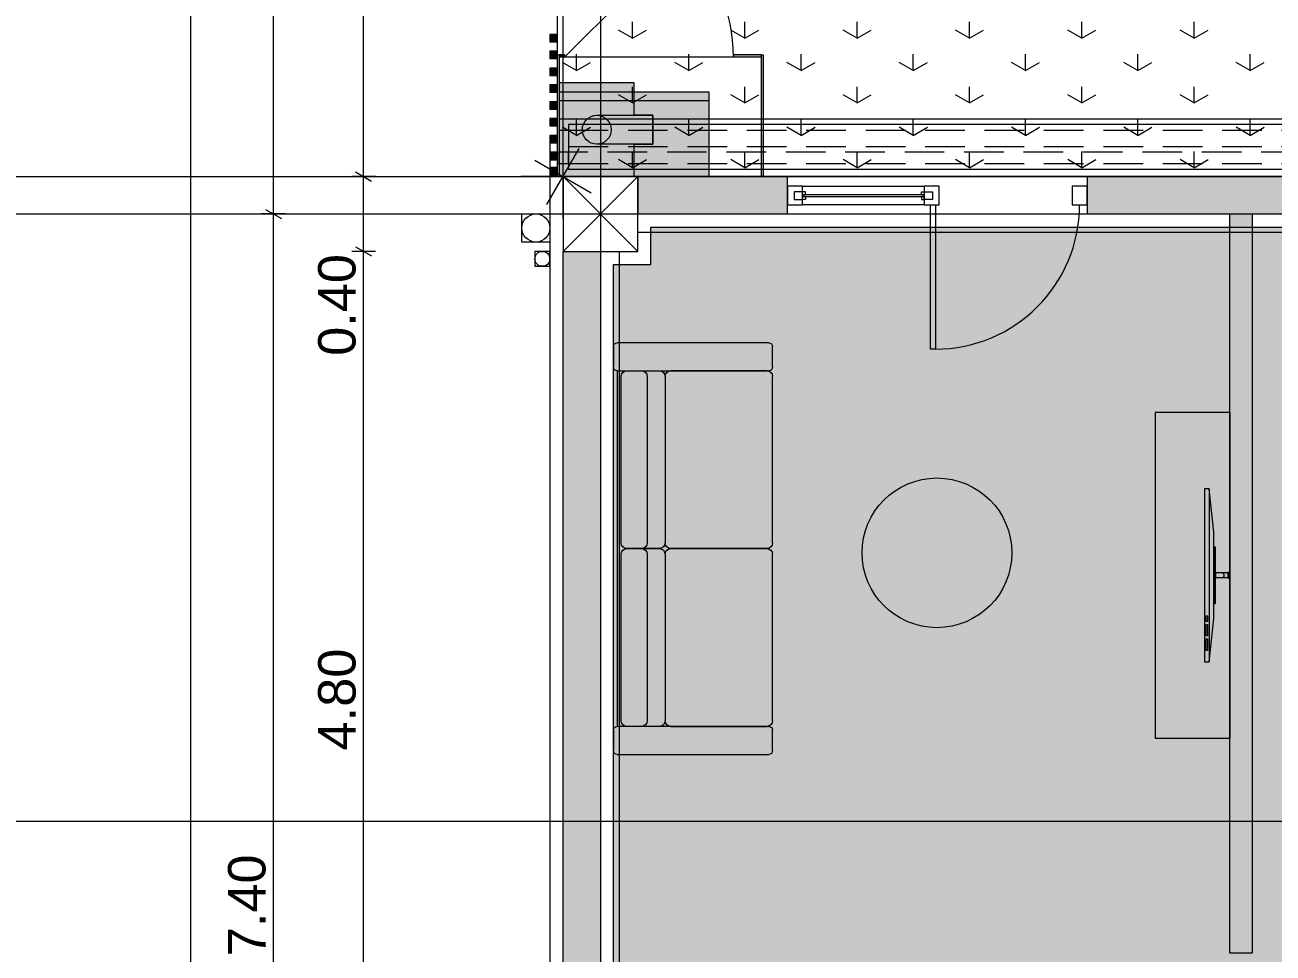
# Model space of a CAD drawing. Header units: millimetres. Extents: x 475159934 to 476245151, y 4620917055 to 4621447368.
# Drawn here: x 475230349 to 475237018, y 4620997986 to 4621002946 of the extents above; entities that cross this region are included whole.
import ezdxf

# ---------------------------------------------------------------- set-up
doc = ezdxf.new("R2010")
doc.units = ezdxf.units.MM
doc.header["$MEASUREMENT"] = 0
doc.linetypes.add('Hidden Line', pattern=[317.5, 211.666667, -105.833333])
for name, color, linetype, lineweight in [('2D Drafting - General_Pen_No__1_Pen_No__7', 7, 'Continuous', 0), ('2D Drafting - General_Pen_No__250_Pen_No__7_Pen_No__250', 7, 'Continuous', 0), ('2D Drafting - General_Pen_No__250_Pen_No__7_Pen_No__7', 7, 'Continuous', 0), ('2D Drafting - General_Pen_No__7_Pen_No__7_Pen_No__7', 7, 'Continuous', 0), ('Doors_Pen_No__7_Pen_No__7_Pen_No__7', 7, 'Continuous', 0), ('G-Anno-Nplt_Pen_No__151', 151, 'Continuous', 0), ('G-Anno-Nplt_Pen_No__4', 7, 'Continuous', 0), ('gegmebi_Pen_No__1_Pen_No__7', 7, 'Continuous', 0), ('gegmebi_Pen_No__7_Pen_No__7', 7, 'Continuous', 0), ('kar-panjara_Pen_No__7_Pen_No__7_Pen_No__7', 7, 'Continuous', 0), ('New_0_Pen_No__250_Pen_No__255', 255, 'Continuous', 0), ('New_0_Pen_No__250_Pen_No__7', 7, 'Continuous', 0), ('New_2D Drafting - General_Pen_No__250_Pen_No__7_Pen_No__112', 112, 'Continuous', 0), ('New_2D Drafting - General_Pen_No__250_Pen_No__7_Pen_No__250', 7, 'Continuous', 0), ('New_2D Drafting - General_Pen_No__250_Pen_No__7_Pen_No__255', 255, 'Continuous', 0), ('New_2D Drafting - General_Pen_No__250_Pen_No__7_Pen_No__4', 7, 'Continuous', 0), ('New_Interior - Furniture _Pen_No__4', 7, 'Continuous', 0), ('New_reg_nak_Pen_No__250', 7, 'Continuous', 0), ('New_reg_nak_Pen_No__7', 7, 'Continuous', 0), ('New_Structural - Bearing_Pen_No__250', 7, 'Continuous', 0), ('zoma_Pen_No__1', 1, 'Continuous', 0), ('zoma_Pen_No__142', 142, 'Continuous', 0), ('zoma_Pen_No__5_Pen_No__5', 5, 'Continuous', 0)]:
    doc.layers.add(name, color=color, linetype=linetype, lineweight=lineweight)
doc.layers.add('New_Interior - Furniture', color=7, linetype='Continuous')
doc.layers.add('zoma', color=7, linetype='Continuous')
doc.layers.add('New_Interior - Furniture _Pen_No__252', color=7, linetype='Continuous', lineweight=0, true_color=0x666666)
doc.styles.add('GENERATED_STYLE_3', font='arial.ttf')
doc.dimstyles.new('GENERATED_STYLE__10', dxfattribs={"dimtxt": 500, "dimasz": 228, "dimexe": 0.18, "dimexo": 3, "dimgap": 0, "dimtad": 1, "dimlfac": 0.001, "dimzin": 0, "dimdsep": 46, "dimtxsty": 'GENERATED_STYLE_3', "dimblk": 'ARROWHEAD_2', "dimblk1": 'ARROWHEAD_2', "dimblk2": 'ARROWHEAD_2', "dimcen": 0.09, "dimclrd": 1, "dimclre": 1, "dimclrt": 1, "dimadec": 0, "dimazin": 0, "dimtfac": 1, "dimtdec": 4, "dimtmove": 0, "dimatfit": 3, "dimfxl": 1, "dimtolj": 1, "dimtzin": 0, "dimarcsym": 0})
doc.dimstyles.new('GENERATED_STYLE__12', dxfattribs={"dimtxt": 500, "dimasz": 228, "dimexe": 0.18, "dimexo": 3, "dimgap": 0, "dimtad": 1, "dimtih": 1, "dimtoh": 1, "dimlfac": 0.001, "dimzin": 0, "dimdsep": 46, "dimtxsty": 'GENERATED_STYLE_3', "dimblk": 'ARROWHEAD_2', "dimblk1": 'ARROWHEAD_2', "dimblk2": 'ARROWHEAD_2', "dimcen": 0.09, "dimclrd": 1, "dimclre": 1, "dimclrt": 1, "dimadec": 0, "dimazin": 0, "dimtfac": 1, "dimtdec": 4, "dimtmove": 2, "dimatfit": 3, "dimfxl": 1, "dimtolj": 1, "dimtzin": 0, "dimarcsym": 0})
doc.dimstyles.new('GENERATED_STYLE__3', dxfattribs={"dimtxt": 200, "dimasz": 64.421331, "dimexe": 0.18, "dimexo": 3, "dimgap": 0, "dimtad": 1, "dimtih": 1, "dimtoh": 1, "dimlfac": 0.001, "dimzin": 0, "dimdsep": 46, "dimtxsty": 'GENERATED_STYLE_3', "dimblk": 'ARROWHEAD_2', "dimblk1": 'ARROWHEAD_2', "dimblk2": 'ARROWHEAD_2', "dimcen": 0.09, "dimclrd": 142, "dimclre": 142, "dimclrt": 142, "dimadec": 0, "dimazin": 0, "dimtfac": 1, "dimtdec": 4, "dimtmove": 0, "dimatfit": 3, "dimfxl": 1, "dimtolj": 1, "dimtzin": 0, "dimarcsym": 0})
doc.dimstyles.new('GENERATED_STYLE__6', dxfattribs={"dimtxt": 200, "dimasz": 64.421331, "dimexe": 0.18, "dimexo": 3, "dimgap": 0, "dimtad": 1, "dimlfac": 0.001, "dimzin": 0, "dimdsep": 46, "dimtxsty": 'GENERATED_STYLE_3', "dimblk": 'ARROWHEAD_2', "dimblk1": 'ARROWHEAD_2', "dimblk2": 'ARROWHEAD_2', "dimcen": 0.09, "dimclrd": 142, "dimclre": 142, "dimclrt": 142, "dimadec": 0, "dimazin": 0, "dimtfac": 1, "dimtdec": 4, "dimtmove": 0, "dimatfit": 3, "dimfxl": 1, "dimtolj": 1, "dimtzin": 0, "dimarcsym": 0})

# ---------------------------------------------------------------- blocks, each defined once
blk = doc.blocks.new('Designer Table 05 26')
at = {"layer": 'New_Interior - Furniture _Pen_No__252', "color": 251, "linetype": 'Continuous', "lineweight": 0, "true_color": 0x666666, "flags": 128}
blk.add_lwpolyline([(400, 0, 1), (-400, 0, 1)], format="xyb", close=True, dxfattribs=at)
blk = doc.blocks.new('Sofa 23')
at = {"layer": 'New_Interior - Furniture _Pen_No__252', "color": 251, "linetype": 'Continuous', "lineweight": 0, "true_color": 0x666666}
for p, q in [((0, 20), (0, 830)), ((20, 850), (130, 850)), ((150, 830), (150, 20)), ((150, 830), (2050, 830)), ((1070, 810), (180, 810)), ((2020, 810), (1130, 810)), ((2050, 20), (2050, 830)), ((2070, 850), (2180, 850)), ((2200, 830), (2200, 20)), ((150, 780), (150, 604.7)), ((1100, 604.7), (1100, 780)), ((1100, 780), (1100, 604.7)), ((2050, 604.7), (2050, 780)), ((180, 670), (1070, 670)), ((1130, 670), (2020, 670)), ((150, 30), (150, 544.7)), ((180, 574.7), (1070, 574.7)), ((180, 574.7), (1070, 574.7)), ((1100, 544.7), (1100, 30)), ((1100, 30), (1100, 544.7)), ((1130, 574.7), (2020, 574.7)), ((1130, 574.7), (2020, 574.7)), ((2050, 544.7), (2050, 30)), ((130, 0), (20, 0)), ((1070, 0), (180, 0)), ((2020, 0), (1130, 0)), ((2180, 0), (2070, 0))]:
    blk.add_line(p, q, dxfattribs=at)
for centre, radius, start, end in [((20, 830), 20, 90, 180), ((130, 830), 20, 0, 90), ((180, 780), 30, 90, 180), ((1070, 780), 30, 0, 90), ((1130, 780), 30, 90, 180), ((2020, 780), 30, 0, 90), ((2070, 830), 20, 90, 180), ((2180, 830), 20, 0, 90), ((180, 700), 30, 180, 270), ((1070, 700), 30, 270, 0), ((1130, 700), 30, 180, 270), ((2020, 700), 30, 270, 0), ((180, 604.7), 30, 180, 270), ((1070, 604.7), 30, 270, 0), ((1130, 604.7), 30, 180, 270), ((2020, 604.7), 30, 270, 0), ((180, 544.7), 30, 90, 180), ((1070, 544.7), 30, 0, 90), ((1130, 544.7), 30, 90, 180), ((2020, 544.7), 30, 0, 90), ((20, 20), 20, 180, 270), ((130, 20), 20, 270, 0), ((180, 30), 30, 180, 270), ((1070, 30), 30, 270, 0), ((1130, 30), 30, 180, 270), ((2020, 30), 30, 270, 0), ((2070, 20), 20, 180, 270), ((2180, 20), 20, 270, 0)]:
    blk.add_arc(centre, radius, start, end, dxfattribs=at)
blk = doc.blocks.new('*D1511', base_point=(475826095.8, 4621095193.2))
at = {"layer": 'zoma_Pen_No__1', "color": 1, "linetype": 'Continuous', "lineweight": 0, "transparency": 16777216}
for p, q in [((475233224.3, 4621008335.6), (475233224.3, 4621008482.3)), ((475233374.3, 4621008249), (475233074.3, 4621008422.2)), ((475233449.3, 4621008335.6), (475232999.3, 4621008335.6)), ((475233224.3, 4621002135.6), (475233224.3, 4621008335.6)), ((475233074.3, 4621002222.2), (475233374.3, 4621002049)), ((475233449.3, 4621002135.6), (475232999.3, 4621002135.6)), ((475233224.3, 4621001988.9), (475233224.3, 4621002135.6))]:
    blk.add_line(p, q, dxfattribs=at)
at = {"layer": 'zoma_Pen_No__1', "color": 1, "lineweight": 0, "transparency": 16777216, "insert": (475233124.3, 4621004568.3), "char_height": 500, "attachment_point": 7, "rotation": 90, "style": 'GENERATED_STYLE_3'}
blk.add_mtext('\\A1;{\\pql;\\fArial|b0|i0|c204|p0;\\W1.000000;6.20}', dxfattribs=at)
blk = doc.blocks.new('ARROWHEAD_2')
at = {"color": 0, "linetype": 'Continuous', "lineweight": 0}
for p, q in [((-0.378, -0.655), (0.378, 0.655)), ((0, 0), (-1, 0))]:
    blk.add_line(p, q, dxfattribs=at)
blk = doc.blocks.new('*D1516', base_point=(475826095.8, 4621095193.2))
at = {"layer": 'zoma_Pen_No__1', "color": 1, "linetype": 'Continuous', "lineweight": 0, "transparency": 16777216}
for p, q in [((475215734.8, 4621001910.6), (475215734.8, 4621002360.6)), ((475233224.3, 4621001910.6), (475233224.3, 4621002360.6)), ((475215821.4, 4621002285.6), (475215648.2, 4621001985.6)), ((475233137.7, 4621001985.6), (475233310.9, 4621002285.6)), ((475215588.1, 4621002135.6), (475215734.8, 4621002135.6)), ((475215734.8, 4621002135.6), (475233224.3, 4621002135.6)), ((475233224.3, 4621002135.6), (475233371, 4621002135.6))]:
    blk.add_line(p, q, dxfattribs=at)
at = {"layer": 'zoma_Pen_No__1', "color": 1, "lineweight": 0, "transparency": 16777216, "insert": (475225988.3, 4621002235.6), "char_height": 500, "attachment_point": 7, "style": 'GENERATED_STYLE_3'}
blk.add_mtext('\\A1;{\\pql;\\fArial|b0|i0|c204|p0;\\W1.000000;17.49}', dxfattribs=at)
blk = doc.blocks.new('*D1517', base_point=(475826095.8, 4621095193.2))
at = {"layer": 'zoma_Pen_No__1', "color": 1, "linetype": 'Continuous', "lineweight": 0, "transparency": 16777216}
for p, q in [((475186699.6, 4620986710.6), (475186699.6, 4620987160.6)), ((475233224.3, 4620986710.6), (475233224.3, 4620987160.6)), ((475186786.2, 4620987085.6), (475186613, 4620986785.6)), ((475233137.7, 4620986785.6), (475233310.9, 4620987085.6)), ((475186552.9, 4620986935.6), (475186699.6, 4620986935.6)), ((475186699.6, 4620986935.6), (475233224.3, 4620986935.6)), ((475233224.3, 4620986935.6), (475233371, 4620986935.6))]:
    blk.add_line(p, q, dxfattribs=at)
at = {"layer": 'zoma_Pen_No__1', "color": 1, "lineweight": 0, "transparency": 16777216, "insert": (475225988.3, 4620987035.6), "char_height": 500, "attachment_point": 7, "style": 'GENERATED_STYLE_3'}
blk.add_mtext('\\A1;{\\pql;\\fArial|b0|i0|c204|p0;\\W1.000000;46.52}', dxfattribs=at)
blk = doc.blocks.new('*D1556', base_point=(475826095.8, 4621095193.2))
at = {"layer": 'zoma_Pen_No__142', "color": 142, "linetype": 'Continuous', "lineweight": 0, "transparency": 16777216}
for p, q in [((475231635.2, 4621001960.1), (475231720, 4621001911.1)), ((475231741.2, 4621001935.6), (475231614, 4621001935.6)), ((475231677.6, 4620994535.6), (475231677.6, 4621001935.6)), ((475231635.2, 4620994560.1), (475231720, 4620994511.1)), ((475231741.2, 4620994535.6), (475231614, 4620994535.6))]:
    blk.add_line(p, q, dxfattribs=at)
at = {"layer": 'zoma_Pen_No__142', "color": 142, "lineweight": 0, "transparency": 16777216, "insert": (475231637.6, 4620997968.7), "char_height": 200, "attachment_point": 7, "rotation": 90, "style": 'GENERATED_STYLE_3'}
blk.add_mtext('\\A1;{\\pql;\\fArial|b0|i0|c204|p0;\\W1.000000;7.40}', dxfattribs=at)
blk = doc.blocks.new('*D1557', base_point=(475826095.8, 4621095193.2))
at = {"layer": 'zoma_Pen_No__142', "color": 142, "linetype": 'Continuous', "lineweight": 0, "transparency": 16777216}
for p, q in [((475231741.2, 4621006090.2), (475231614, 4621006090.2)), ((475231720, 4621006065.8), (475231635.2, 4621006114.7)), ((475231677.6, 4621006090.2), (475231677.6, 4621006131.7)), ((475231677.6, 4621001935.6), (475231677.6, 4621006090.2)), ((475231635.2, 4621001960.1), (475231720, 4621001911.1)), ((475231741.2, 4621001935.6), (475231614, 4621001935.6))]:
    blk.add_line(p, q, dxfattribs=at)
at = {"layer": 'zoma_Pen_No__142', "color": 142, "lineweight": 0, "transparency": 16777216, "insert": (475231637.6, 4621003746), "char_height": 200, "attachment_point": 7, "rotation": 90, "style": 'GENERATED_STYLE_3'}
blk.add_mtext('\\A1;{\\pql;\\fArial|b0|i0|c204|p0;\\W1.000000;4.15}', dxfattribs=at)
blk = doc.blocks.new('*D1558', base_point=(475826095.8, 4621095193.2))
at = {"layer": 'zoma_Pen_No__142', "color": 142, "linetype": 'Continuous', "lineweight": 0, "transparency": 16777216}
for p, q in [((475231300.1, 4621006290.2), (475231172.9, 4621006290.2)), ((475231278.9, 4621006265.8), (475231194.1, 4621006314.7)), ((475231236.5, 4621006290.2), (475231236.5, 4621006331.7)), ((475231236.5, 4620986935.6), (475231236.5, 4621006290.2)), ((475231300.1, 4620986935.6), (475231172.9, 4620986935.6)), ((475231194.1, 4620986960.1), (475231278.9, 4620986911.1)), ((475231236.5, 4620986894.2), (475231236.5, 4620986935.6))]:
    blk.add_line(p, q, dxfattribs=at)
at = {"layer": 'zoma_Pen_No__142', "color": 142, "lineweight": 0, "transparency": 16777216, "insert": (475231196.5, 4620996269.7), "char_height": 200, "attachment_point": 7, "rotation": 90, "style": 'GENERATED_STYLE_3'}
blk.add_mtext('\\A1;{\\pql;\\fArial|b0|i0|c204|p0;\\W1.000000;19.35}', dxfattribs=at)
blk = doc.blocks.new('*D1566', base_point=(475826095.8, 4621095193.2))
at = {"layer": 'zoma_Pen_No__142', "color": 142, "linetype": 'Continuous', "lineweight": 0, "transparency": 16777216}
for p, q in [((475232116.3, 4621001760.1), (475232201.1, 4621001711.1)), ((475232222.2, 4621001735.6), (475232095.1, 4621001735.6)), ((475232158.7, 4620996935.6), (475232158.7, 4621001735.6)), ((475232116.3, 4620996960.1), (475232201.1, 4620996911.1)), ((475232222.2, 4620996935.6), (475232095.1, 4620996935.6))]:
    blk.add_line(p, q, dxfattribs=at)
at = {"layer": 'zoma_Pen_No__142', "color": 142, "lineweight": 0, "transparency": 16777216, "char_height": 200, "attachment_point": 7, "rotation": 90, "style": 'GENERATED_STYLE_3'}
for s, insert in [('\\A1;{\\pql;\\fArial|b0|i0|c204|p0;\\W1.000000;0.40}', (475232118.7, 4621001177.3)), ('\\A1;{\\pql;\\fArial|b0|i0|c204|p0;\\W1.000000;4.80}', (475232118.7, 4620999068.7))]:
    blk.add_mtext(s, dxfattribs=dict(at, insert=insert))
blk = doc.blocks.new('*D1567', base_point=(475826095.8, 4621095193.2))
at = {"layer": 'zoma_Pen_No__142', "color": 142, "linetype": 'Continuous', "lineweight": 0, "transparency": 16777216}
for p, q in [((475232116.3, 4621002160.1), (475232201.1, 4621002111.1)), ((475232222.2, 4621002135.6), (475232095.1, 4621002135.6)), ((475232158.7, 4621001735.6), (475232158.7, 4621002135.6)), ((475232116.3, 4621001760.1), (475232201.1, 4621001711.1)), ((475232222.2, 4621001735.6), (475232095.1, 4621001735.6))]:
    blk.add_line(p, q, dxfattribs=at)
blk = doc.blocks.new('*D1568', base_point=(475826095.8, 4621095193.2))
at = {"layer": 'zoma_Pen_No__142', "color": 142, "linetype": 'Continuous', "lineweight": 0, "transparency": 16777216}
for p, q in [((475232222.2, 4621005890.2), (475232095.1, 4621005890.2)), ((475232116.3, 4621005914.7), (475232201.1, 4621005865.8)), ((475232158.7, 4621002135.6), (475232158.7, 4621005890.2)), ((475232116.3, 4621002160.1), (475232201.1, 4621002111.1)), ((475232222.2, 4621002135.6), (475232095.1, 4621002135.6))]:
    blk.add_line(p, q, dxfattribs=at)
at = {"layer": 'zoma_Pen_No__142', "color": 142, "lineweight": 0, "transparency": 16777216, "char_height": 200, "attachment_point": 7, "rotation": 90, "style": 'GENERATED_STYLE_3'}
for s, insert in [('\\A1;{\\pql;\\fArial|b0|i0|c204|p0;\\W1.000000;0.40}', (475232118.7, 4621005331.9)), ('\\A1;{\\pql;\\fArial|b0|i0|c204|p0;\\W1.000000;3.75}', (475232118.7, 4621003746))]:
    blk.add_mtext(s, dxfattribs=dict(at, insert=insert))
blk = doc.blocks.new('*D1581', base_point=(475826095.8, 4621095193.2))
at = {"layer": 'zoma_Pen_No__142', "color": 142, "linetype": 'Continuous', "lineweight": 0, "transparency": 16777216}
for p, q in [((475233224.3, 4621009031.1), (475233224.3, 4621009158.3)), ((475233624.3, 4621009031.1), (475233624.3, 4621009158.3)), ((475233182.9, 4621009094.7), (475233224.3, 4621009094.7)), ((475233248.8, 4621009137.1), (475233199.9, 4621009052.3)), ((475233224.3, 4621009094.7), (475233624.3, 4621009094.7)), ((475233648.8, 4621009137.1), (475233599.9, 4621009052.3))]:
    blk.add_line(p, q, dxfattribs=at)
at = {"layer": 'zoma_Pen_No__142', "color": 142, "lineweight": 0, "transparency": 16777216, "insert": (475232666, 4621009134.7), "char_height": 200, "attachment_point": 7, "style": 'GENERATED_STYLE_3'}
blk.add_mtext('\\A1;{\\pql;\\fArial|b0|i0|c204|p0;\\W1.000000;0.40}', dxfattribs=at)
blk = doc.blocks.new('*D1582', base_point=(475826095.8, 4621095193.2))
at = {"layer": 'zoma_Pen_No__142', "color": 142, "linetype": 'Continuous', "lineweight": 0, "transparency": 16777216}
for p, q in [((475233624.3, 4621009031.1), (475233624.3, 4621009158.3)), ((475240124.3, 4621009031.1), (475240124.3, 4621009158.3)), ((475233648.8, 4621009137.1), (475233599.9, 4621009052.3)), ((475233624.3, 4621009094.7), (475240124.3, 4621009094.7)), ((475240148.8, 4621009137.1), (475240099.9, 4621009052.3))]:
    blk.add_line(p, q, dxfattribs=at)
at = {"layer": 'zoma_Pen_No__142', "color": 142, "lineweight": 0, "transparency": 16777216, "char_height": 200, "attachment_point": 7, "style": 'GENERATED_STYLE_3'}
for s, insert in [('\\A1;{\\pql;\\fArial|b0|i0|c204|p0;\\W1.000000;6.50}', (475236607.4, 4621009134.7)), ('\\A1;{\\pql;\\fArial|b0|i0|c204|p0;\\W1.000000;0.40}', (475239566, 4621009134.7))]:
    blk.add_mtext(s, dxfattribs=dict(at, insert=insert))
blk = doc.blocks.new('*D1607', base_point=(475826095.8, 4621095193.2))
at = {"layer": 'zoma_Pen_No__142', "color": 142, "linetype": 'Continuous', "lineweight": 0, "transparency": 16777216}
for p, q in [((475299263.8, 4621006290.2), (475299136.7, 4621006290.2)), ((475299242.6, 4621006265.8), (475299157.9, 4621006314.7)), ((475299200.3, 4621006290.2), (475299200.3, 4621006331.7)), ((475299200.3, 4620986935.6), (475299200.3, 4621006290.2)), ((475299263.8, 4620986935.6), (475299136.7, 4620986935.6)), ((475299157.9, 4620986960.1), (475299242.6, 4620986911.1)), ((475299200.3, 4620986894.2), (475299200.3, 4620986935.6))]:
    blk.add_line(p, q, dxfattribs=at)
at = {"layer": 'zoma_Pen_No__142', "color": 142, "lineweight": 0, "transparency": 16777216, "insert": (475299160.3, 4620996269.7), "char_height": 200, "attachment_point": 7, "rotation": 90, "style": 'GENERATED_STYLE_3'}
blk.add_mtext('\\A1;{\\pql;\\fArial|b0|i0|c204|p0;\\W1.000000;19.35}', dxfattribs=at)
blk = doc.blocks.new('*D1615', base_point=(475826095.8, 4621095193.2))
at = {"layer": 'zoma_Pen_No__142', "color": 142, "linetype": 'Continuous', "lineweight": 0, "transparency": 16777216}
for p, q in [((475298377.3, 4621001760.1), (475298462.1, 4621001711.1)), ((475298483.3, 4621001735.6), (475298356.1, 4621001735.6)), ((475298419.7, 4620996935.6), (475298419.7, 4621001735.6)), ((475298377.3, 4620996960.1), (475298462.1, 4620996911.1)), ((475298483.3, 4620996935.6), (475298356.1, 4620996935.6))]:
    blk.add_line(p, q, dxfattribs=at)
at = {"layer": 'zoma_Pen_No__142', "color": 142, "lineweight": 0, "transparency": 16777216, "char_height": 200, "attachment_point": 7, "rotation": 90, "style": 'GENERATED_STYLE_3'}
for s, insert in [('\\A1;{\\pql;\\fArial|b0|i0|c204|p0;\\W1.000000;0.40}', (475298379.7, 4621001177.3)), ('\\A1;{\\pql;\\fArial|b0|i0|c204|p0;\\W1.000000;4.80}', (475298379.7, 4620999068.7))]:
    blk.add_mtext(s, dxfattribs=dict(at, insert=insert))
blk = doc.blocks.new('*D1616', base_point=(475826095.8, 4621095193.2))
at = {"layer": 'zoma_Pen_No__142', "color": 142, "linetype": 'Continuous', "lineweight": 0, "transparency": 16777216}
for p, q in [((475298377.3, 4621002160.1), (475298462.1, 4621002111.1)), ((475298483.3, 4621002135.6), (475298356.1, 4621002135.6)), ((475298419.7, 4621001735.6), (475298419.7, 4621002135.6)), ((475298377.3, 4621001760.1), (475298462.1, 4621001711.1)), ((475298483.3, 4621001735.6), (475298356.1, 4621001735.6))]:
    blk.add_line(p, q, dxfattribs=at)
blk = doc.blocks.new('*D1617', base_point=(475826095.8, 4621095193.2))
at = {"layer": 'zoma_Pen_No__142', "color": 142, "linetype": 'Continuous', "lineweight": 0, "transparency": 16777216}
for p, q in [((475298483.3, 4621005890.2), (475298356.1, 4621005890.2)), ((475298377.3, 4621005914.7), (475298462.1, 4621005865.8)), ((475298419.7, 4621002135.6), (475298419.7, 4621005890.2)), ((475298377.3, 4621002160.1), (475298462.1, 4621002111.1)), ((475298483.3, 4621002135.6), (475298356.1, 4621002135.6))]:
    blk.add_line(p, q, dxfattribs=at)
at = {"layer": 'zoma_Pen_No__142', "color": 142, "lineweight": 0, "transparency": 16777216, "char_height": 200, "attachment_point": 7, "rotation": 90, "style": 'GENERATED_STYLE_3'}
for s, insert in [('\\A1;{\\pql;\\fArial|b0|i0|c204|p0;\\W1.000000;0.40}', (475298379.7, 4621005331.9)), ('\\A1;{\\pql;\\fArial|b0|i0|c204|p0;\\W1.000000;3.75}', (475298379.7, 4621003746))]:
    blk.add_mtext(s, dxfattribs=dict(at, insert=insert))
blk = doc.blocks.new('Flexible Shelf 26')
at = {"layer": 'New_Interior - Furniture _Pen_No__252', "color": 251, "linetype": 'Continuous', "lineweight": 0, "true_color": 0x666666, "flags": 128}
blk.add_lwpolyline([(0, 0), (1739.8, 0), (1739.8, 400), (0, 400)], close=True, dxfattribs=at)
blk = doc.blocks.new('Flat Panel TV 26')
at = {"layer": 'New_Interior - Furniture _Pen_No__252', "color": 251, "linetype": 'Continuous', "lineweight": 0, "true_color": 0x666666}
for p, q in [((0, 25), (925.5, 25)), ((678.7, 10), (678.7, 16.2)), ((678.7, 16.2), (709.6, 16.2)), ((709.6, 10), (678.7, 10)), ((709.6, 16.2), (709.6, 10)), ((725, 10), (725, 16.2)), ((725, 16.2), (786.7, 16.2)), ((786.7, 10), (725, 10)), ((786.7, 16.2), (786.7, 10)), ((802.1, 10), (802.1, 16.2)), ((802.1, 16.2), (863.8, 16.2)), ((863.8, 10), (802.1, 10)), ((863.8, 16.2), (863.8, 10))]:
    blk.add_line(p, q, dxfattribs=at)
at = {"layer": 'New_Interior - Furniture _Pen_No__252', "color": 251, "linetype": 'Continuous', "lineweight": 0, "true_color": 0x666666, "flags": 128}
for points in [[(447.8, 127.5), (477.8, 127.5), (477.8, 137.5), (447.8, 137.5)], [(450.3, 60), (475.3, 60), (475.3, 127.5), (450.3, 127.5)], [(0, 0), (925.5, 0), (925.5, 25), (694.1, 50), (231.4, 50), (0, 25)], [(312.8, 50), (612.8, 50), (612.8, 60), (312.8, 60)]]:
    blk.add_lwpolyline(points, close=True, dxfattribs=at)
at = {"layer": 'New_Interior - Furniture _Pen_No__252', "color": 251, "linetype": 'Continuous', "lineweight": 0, "true_color": 0x666666}
blk.add_arc((462.8, 93.8), 12.5, 0, 180, dxfattribs=at)
blk = doc.blocks.new('Awning 26')
at = {"layer": 'New_Interior - Furniture _Pen_No__4', "color": 7, "linetype": 'Continuous', "lineweight": 0}
for p, q in [((0, 0), (40, 0)), ((0, -185), (0, 0)), ((40, 0), (40, -185)), ((40, -70), (100, -70)), ((40, -130), (40, -70)), ((100, -130), (40, -130)), ((100, -70), (100, -130)), ((40, -185), (0, -185)), ((50, -308.5), (50, -248.5)), ((50, -248.5), (100, -248.5)), ((50, -308.5), (6920, -308.5))]:
    blk.add_line(p, q, dxfattribs=at)
at = {"layer": 'New_Interior - Furniture _Pen_No__4', "color": 7, "linetype": 'Hidden Line', "lineweight": 0}
for p, q in [((100, -70), (6870, -70)), ((100, -130), (100, -70)), ((6870, -130), (100, -130)), ((100, -160), (6870, -160)), ((100, -248.5), (6870, -248.5))]:
    blk.add_line(p, q, dxfattribs=at)
at = {"layer": 'New_Interior - Furniture _Pen_No__4', "color": 7, "linetype": 'Continuous', "lineweight": 0, "flags": 128}
blk.add_lwpolyline([(100, -40), (6870, -40), (6870, -278.5), (100, -278.5)], close=True, dxfattribs=at)

msp = doc.modelspace()

# ---------------------------------------------------------------- hatches: boundary and pattern name
at = {"layer": '2D Drafting - General_Pen_No__250_Pen_No__7_Pen_No__7', "linetype": 'Continuous', "lineweight": 0}
for points in [[(475233194.632, 4621002785.499), (475233204.632, 4621002785.499), (475233204.632, 4621002135.604), (475233194.632, 4621002135.604)], [(475233204.632, 4621002785.594), (475233204.632, 4621002775.594), (475233234.632, 4621002775.594), (475233234.632, 4621002785.594)], [(475234134.631, 4621002785.594), (475234134.631, 4621002775.594), (475234284.581, 4621002775.594), (475234284.581, 4621002785.594)], [(475234284.603, 4621002785.499), (475234294.603, 4621002785.499), (475234294.603, 4621002135.604), (475234284.603, 4621002135.604)], [(475233624.336, 4621001935.604), (475234424.333, 4621001935.604), (475234424.333, 4621002135.604), (475233624.336, 4621002135.604)], [(475236024.333, 4621001935.604), (475237624.342, 4621001935.604), (475237624.342, 4621002135.604), (475236024.333, 4621002135.604)], [(475236786.708, 4620997985.604), (475236786.708, 4621001935.604), (475236906.708, 4621001935.604), (475236906.708, 4620997985.604)], [(475233424.336, 4621001735.604), (475233424.336, 4620997134.53), (475233224.336, 4620997134.53), (475233224.336, 4621001735.604)]]:
    msp.add_hatch(color=7, dxfattribs=at).paths.add_polyline_path(points)
at = {"layer": 'G-Anno-Nplt_Pen_No__151', "linetype": 'Continuous', "lineweight": 0, "true_color": 0x1f2f3f}
msp.add_hatch(color=169, dxfattribs=at).paths.add_polyline_path([(475233494.336, 4620994805.604), (475233494.336, 4621001665.604), (475233694.336, 4621001665.604), (475233694.336, 4621001865.604), (475240054.336, 4621001865.604), (475240054.336, 4620998798.769), (475240124.336, 4620998798.769), (475240124.336, 4620996895.98), (475239724.336, 4620996895.98), (475239724.336, 4620996285.604), (475240254.336, 4620996285.604), (475240254.336, 4620994805.604), (475236754.343, 4620994805.604), (475236754.343, 4620994165.416), (475233894.336, 4620994165.416), (475233894.336, 4620994505.604), (475233694.336, 4620994505.604), (475233694.336, 4620994805.604)])
at = {"layer": 'New_0_Pen_No__250_Pen_No__255', "linetype": 'Continuous', "lineweight": 0}
for points in [[(475233194.632, 4621002895.257), (475233154.336, 4621002895.257), (475233154.336, 4621002855.604), (475233194.632, 4621002855.604)], [(475233194.632, 4621002805.257), (475233154.336, 4621002805.257), (475233154.336, 4621002765.604), (475233194.632, 4621002765.604)], [(475233194.632, 4621002715.257), (475233154.336, 4621002715.257), (475233154.336, 4621002675.604), (475233194.632, 4621002675.604)], [(475233194.632, 4621002625.257), (475233154.336, 4621002625.257), (475233154.336, 4621002585.604), (475233194.632, 4621002585.604)], [(475233194.632, 4621002535.257), (475233154.336, 4621002535.257), (475233154.336, 4621002495.604), (475233194.632, 4621002495.604)], [(475233194.632, 4621002445.257), (475233154.336, 4621002445.257), (475233154.336, 4621002405.604), (475233194.632, 4621002405.604)], [(475233194.632, 4621002355.257), (475233154.336, 4621002355.257), (475233154.336, 4621002315.604), (475233194.632, 4621002315.604)], [(475233194.632, 4621002265.257), (475233154.336, 4621002265.257), (475233154.336, 4621002225.604), (475233194.632, 4621002225.604)], [(475233194.632, 4621002184.614), (475233154.336, 4621002184.614), (475233154.336, 4621002144.961), (475233194.632, 4621002144.961)]]:
    msp.add_hatch(color=255, dxfattribs=at).paths.add_polyline_path(points)
at = {"layer": 'New_2D Drafting - General_Pen_No__250_Pen_No__7_Pen_No__112', "linetype": 'Continuous', "lineweight": 0}
h = msp.add_hatch(dxfattribs=at)
h.set_pattern_fill('GRASS', color=112, style=0, pattern_type=2)
h.set_pattern_definition([(90, (475826095.76, 4621095193.2), (-600, 0), [86.60254, -259.80762]), (90, (475826395.76, 4621095366.4), (-600, 0), [86.60254, -259.80762]), (30, (475826095.76, 4621095193.2), (-300, 519.61524), [86.60254, -259.80762]), (30, (475826095.76, 4621095539.6), (-300, 519.61524), [86.60254, -259.80762]), (150, (475826095.76, 4621095193.2), (300, 519.61524), [86.60254, -259.80762]), (150, (475826095.76, 4621095539.6), (300, 519.61524), [86.60254, -259.80762])])
h.paths.add_polyline_path([(475240085.821, 4621002135.604), (475233194.632, 4621002135.604), (475233194.632, 4621004635.604), (475240085.821, 4621004635.604)])
at = {"layer": 'New_2D Drafting - General_Pen_No__250_Pen_No__7_Pen_No__255', "linetype": 'Continuous', "lineweight": 0}
for points in [[(475233204.632, 4621002135.596), (475233604.627, 4621002135.604), (475233604.629, 4621002308.581), (475233704.632, 4621002308.58), (475233704.633, 4621002462.606), (475233604.63, 4621002462.607), (475233604.632, 4621002635.592), (475233204.636, 4621002635.596)], [(475233204.632, 4621002135.596), (475233204.632, 4621002585.596), (475234004.632, 4621002585.596), (475234004.632, 4621002135.596)]]:
    msp.add_hatch(color=255, dxfattribs=at).paths.add_polyline_path(points)

# ---------------------------------------------------------------- linework, layer by layer
at = {"layer": '2D Drafting - General_Pen_No__1_Pen_No__7', "color": 7, "linetype": 'Continuous', "lineweight": 0}
for p, q in [((475233224.336, 4621001735.604), (475233624.336, 4621002135.604)), ((475233624.336, 4621001735.604), (475233224.336, 4621002135.604))]:
    msp.add_line(p, q, dxfattribs=at)
at = {"layer": '2D Drafting - General_Pen_No__1_Pen_No__7', "color": 7, "linetype": 'Continuous', "lineweight": 0, "flags": 128}
for points in [[(475233224.336, 4621001735.604), (475233624.336, 4621001735.604), (475233624.336, 4621002135.604), (475233224.336, 4621002135.604)], [(475240124.336, 4621001835.604), (475233624.336, 4621001835.604), (475233624.336, 4621002135.604), (475240124.336, 4621002135.604)], [(475233224.336, 4620994735.604), (475233224.336, 4621001735.604), (475233524.336, 4621001735.604), (475233524.336, 4620994735.604)]]:
    msp.add_lwpolyline(points, close=True, dxfattribs=at)
at = {"layer": '2D Drafting - General_Pen_No__1_Pen_No__7', "color": 7, "linetype": 'Continuous', "lineweight": 0}
for centre, radius in [((475233079.344, 4621001860.604), 75), ((475233114.344, 4621001695.604), 40)]:
    msp.add_circle(centre, radius, dxfattribs=at)
at = {"layer": '2D Drafting - General_Pen_No__250_Pen_No__7_Pen_No__250', "color": 7, "linetype": 'Continuous', "lineweight": 0, "flags": 128}
for points in [[(475233194.632, 4621002785.499), (475233204.632, 4621002785.499), (475233204.632, 4621002135.604), (475233194.632, 4621002135.604)], [(475233204.632, 4621002785.594), (475233204.632, 4621002775.594), (475233234.632, 4621002775.594), (475233234.632, 4621002785.594)], [(475234134.631, 4621002785.594), (475234134.631, 4621002775.594), (475234284.581, 4621002775.594), (475234284.581, 4621002785.594)], [(475234284.603, 4621002785.499), (475234294.603, 4621002785.499), (475234294.603, 4621002135.604), (475234284.603, 4621002135.604)], [(475233624.336, 4621001935.604), (475234424.333, 4621001935.604), (475234424.333, 4621002135.604), (475233624.336, 4621002135.604)], [(475236024.333, 4621001935.604), (475237624.342, 4621001935.604), (475237624.342, 4621002135.604), (475236024.333, 4621002135.604)], [(475236786.708, 4620997985.604), (475236786.708, 4621001935.604), (475236906.708, 4621001935.604), (475236906.708, 4620997985.604)]]:
    msp.add_lwpolyline(points, close=True, dxfattribs=at)
at = {"layer": '2D Drafting - General_Pen_No__7_Pen_No__7_Pen_No__7', "color": 7, "linetype": 'Continuous', "lineweight": 0, "flags": 128}
msp.add_lwpolyline([(475234504.333, 4621002083.425), (475235154.333, 4621002083.396), (475235154.329, 4621001983.457), (475234504.329, 4621001983.486)], close=True, dxfattribs=at)
at = {"layer": '2D Drafting - General_Pen_No__7_Pen_No__7_Pen_No__7', "color": 7, "linetype": 'Continuous', "lineweight": 0}
msp.add_arc((475235214.018, 4621001983.444), 770.311, 269.9974687, 359.994289, dxfattribs=at)
at = {"layer": 'Doors_Pen_No__7_Pen_No__7_Pen_No__7', "color": 7, "linetype": 'Continuous', "lineweight": 0, "flags": 128}
msp.add_lwpolyline([(475235187.351, 4621001983.445), (475235214.018, 4621001983.444), (475235213.984, 4621001213.133), (475235187.317, 4621001213.134)], close=True, dxfattribs=at)
at = {"layer": 'G-Anno-Nplt_Pen_No__4', "color": 7, "linetype": 'Continuous', "lineweight": 0, "flags": 128}
msp.add_lwpolyline([(475233494.336, 4620994805.604), (475233494.336, 4621001665.604), (475233694.336, 4621001665.604), (475233694.336, 4621001865.604), (475240054.336, 4621001865.604), (475240054.336, 4620998798.769), (475240124.336, 4620998798.769), (475240124.336, 4620996895.98), (475239724.336, 4620996895.98), (475239724.336, 4620996285.604), (475240254.336, 4620996285.604), (475240254.336, 4620994805.604), (475236754.343, 4620994805.604), (475236754.343, 4620994165.416), (475233894.336, 4620994165.416), (475233894.336, 4620994505.604), (475233694.336, 4620994505.604), (475233694.336, 4620994805.604)], close=True, dxfattribs=at)
at = {"layer": 'gegmebi_Pen_No__1_Pen_No__7', "color": 7, "linetype": 'Continuous', "lineweight": 0, "flags": 128}
for points in [[(475233604.63, 4621002462.607), (475233604.632, 4621002635.592), (475233204.636, 4621002635.596), (475233204.632, 4621002135.596)], [(475233404.632, 4621002462.609), (475233704.633, 4621002462.606), (475233704.632, 4621002308.58), (475233404.631, 4621002308.583)]]:
    msp.add_lwpolyline(points, dxfattribs=at)
at = {"layer": 'gegmebi_Pen_No__7_Pen_No__7', "color": 7, "linetype": 'Continuous', "lineweight": 0}
for p, q in [((475233004.344, 4621001785.604), (475233004.344, 4621001935.604)), ((475233004.344, 4621001935.604), (475233154.344, 4621001935.604)), ((475233154.344, 4621001935.604), (475233154.344, 4621001785.604)), ((475233154.344, 4621001785.604), (475233004.344, 4621001785.604)), ((475233074.344, 4621001735.604), (475233074.344, 4621001655.604)), ((475233154.344, 4621001735.604), (475233074.344, 4621001735.604)), ((475233154.344, 4621001655.604), (475233154.344, 4621001735.604)), ((475233074.344, 4621001655.604), (475233154.344, 4621001655.604))]:
    msp.add_line(p, q, dxfattribs=at)
at = {"layer": 'kar-panjara_Pen_No__7_Pen_No__7_Pen_No__7', "color": 7, "linetype": 'Continuous', "lineweight": 0, "flags": 128}
for points in [[(475234504.333, 4621002083.425), (475234424.333, 4621002083.429), (475234424.329, 4621001983.429), (475234504.329, 4621001983.425)], [(475235234.333, 4621002083.454), (475235154.333, 4621002083.457), (475235154.329, 4621001983.457), (475235234.329, 4621001983.454)], [(475236024.333, 4621002083.376), (475235944.333, 4621002083.38), (475235944.329, 4621001983.38), (475236024.329, 4621001983.376)], [(475234459.33, 4621002013.488), (475234504.33, 4621002013.486), (475234504.331, 4621002028.486), (475234504.331, 4621002038.486), (475234519.331, 4621002038.485), (475234519.332, 4621002053.485), (475234459.332, 4621002053.488)], [(475234519.33, 4621002013.485), (475234504.33, 4621002013.486), (475234504.331, 4621002028.486), (475234519.331, 4621002028.485)], [(475234504.331, 4621002028.486), (475235154.331, 4621002028.457), (475235154.331, 4621002038.457), (475234504.331, 4621002038.486)], [(475235139.33, 4621002013.458), (475235154.33, 4621002013.457), (475235154.331, 4621002028.457), (475235139.331, 4621002028.458)], [(475235199.33, 4621002013.455), (475235154.33, 4621002013.457), (475235154.331, 4621002028.457), (475235154.331, 4621002038.457), (475235139.331, 4621002038.458), (475235139.332, 4621002053.458), (475235199.332, 4621002053.455)]]:
    msp.add_lwpolyline(points, close=True, dxfattribs=at)
at = {"layer": 'New_0_Pen_No__250_Pen_No__7', "color": 7, "linetype": 'Continuous', "lineweight": 0, "flags": 128}
for points in [[(475233194.632, 4621002895.257), (475233154.336, 4621002895.257), (475233154.336, 4621002855.604), (475233194.632, 4621002855.604)], [(475233194.632, 4621002805.257), (475233154.336, 4621002805.257), (475233154.336, 4621002765.604), (475233194.632, 4621002765.604)], [(475233194.632, 4621002715.257), (475233154.336, 4621002715.257), (475233154.336, 4621002675.604), (475233194.632, 4621002675.604)], [(475233194.632, 4621002625.257), (475233154.336, 4621002625.257), (475233154.336, 4621002585.604), (475233194.632, 4621002585.604)], [(475233194.632, 4621002535.257), (475233154.336, 4621002535.257), (475233154.336, 4621002495.604), (475233194.632, 4621002495.604)], [(475233194.632, 4621002445.257), (475233154.336, 4621002445.257), (475233154.336, 4621002405.604), (475233194.632, 4621002405.604)], [(475233194.632, 4621002355.257), (475233154.336, 4621002355.257), (475233154.336, 4621002315.604), (475233194.632, 4621002315.604)], [(475233194.632, 4621002265.257), (475233154.336, 4621002265.257), (475233154.336, 4621002225.604), (475233194.632, 4621002225.604)], [(475233194.632, 4621002184.614), (475233154.336, 4621002184.614), (475233154.336, 4621002144.961), (475233194.632, 4621002144.961)]]:
    msp.add_lwpolyline(points, close=True, dxfattribs=at)
at = {"layer": 'New_2D Drafting - General_Pen_No__250_Pen_No__7_Pen_No__250', "color": 7, "linetype": 'Continuous', "lineweight": 0, "flags": 128}
msp.add_lwpolyline([(475233204.632, 4621002135.596), (475233604.627, 4621002135.604), (475233604.629, 4621002308.581), (475233704.632, 4621002308.58), (475233704.633, 4621002462.606), (475233604.63, 4621002462.607), (475233604.632, 4621002635.592), (475233204.636, 4621002635.596)], close=True, dxfattribs=at)
at = {"layer": 'New_2D Drafting - General_Pen_No__250_Pen_No__7_Pen_No__4', "color": 7, "linetype": 'Continuous', "lineweight": 0, "flags": 128}
msp.add_lwpolyline([(475240085.821, 4621002135.604), (475233194.632, 4621002135.604), (475233194.632, 4621004635.604), (475240085.821, 4621004635.604)], close=True, dxfattribs=at)
at = {"layer": 'New_reg_nak_Pen_No__250', "color": 7, "linetype": 'Continuous', "lineweight": 0}
for p, q in [((475233234.632, 4621002775.594), (475234134.631, 4621002775.594)), ((475234004.632, 4621002540.118), (475233204.632, 4621002540.118))]:
    msp.add_line(p, q, dxfattribs=at)
at = {"layer": 'New_reg_nak_Pen_No__250', "color": 7, "linetype": 'Continuous', "lineweight": 0, "flags": 128}
msp.add_lwpolyline([(475233204.632, 4621002135.596), (475234004.632, 4621002135.596), (475234004.632, 4621002585.596), (475233204.632, 4621002585.596)], close=True, dxfattribs=at)
at = {"layer": 'New_reg_nak_Pen_No__250', "color": 7, "linetype": 'Continuous', "lineweight": 0}
msp.add_circle((475233404.632, 4621002385.596), 77.013, dxfattribs=at)
at = {"layer": 'New_reg_nak_Pen_No__7', "color": 7, "linetype": 'Continuous', "lineweight": 0, "flags": 128}
msp.add_lwpolyline([(475233224.336, 4621002135.604), (475233154.336, 4621002135.604), (475233154.559, 4620986935.604), (475233224.336, 4620986935.604)], dxfattribs=at)
at = {"layer": 'New_Structural - Bearing_Pen_No__250', "color": 7, "linetype": 'Continuous', "lineweight": 0}
msp.add_line((475233234.631, 4621002775.582), (475233871.031, 4621003411.982), dxfattribs=at)
msp.add_arc((475233234.643, 4621002775.594), 899.988, 0, 45, dxfattribs=at)
at = {"layer": 'zoma_Pen_No__5_Pen_No__5', "color": 5, "linetype": 'Continuous', "lineweight": 0}
for p, q in [((475233424.343, 4621010516.418), (475233424.343, 4620982252.152)), ((475229343.792, 4621001935.604), (475300771.399, 4621001935.604)), ((475229343.792, 4620998690.239), (475300771.399, 4620998690.239))]:
    msp.add_line(p, q, dxfattribs=at)

# ---------------------------------------------------------------- block references
at = {"layer": 'New_Interior - Furniture', "color": 7, "linetype": 'Continuous', "lineweight": 0, "xscale": -1, "zscale": 1000, "rotation": 180}
msp.add_blockref('Awning 26', (475233154.336, 4621002135.604), dxfattribs=at)
at = {"layer": 'New_Interior - Furniture', "color": 1, "linetype": 'Continuous', "lineweight": 0, "xscale": -1, "zscale": 1000}
for name, p, rotation in [('Sofa 23', (475234344.336, 4621001246.995), 90), ('Designer Table 05 26', (475235222.364, 4621000124.478), 270)]:
    msp.add_blockref(name, p, dxfattribs=dict(at, rotation=rotation))
at = {"layer": 'New_Interior - Furniture', "color": 1, "linetype": 'Continuous', "lineweight": 0, "zscale": 1000, "rotation": 270}
for name, p in [('Flexible Shelf 26', (475236388.925, 4621000874.252)), ('Flat Panel TV 26', (475236651.425, 4621000467.102))]:
    msp.add_blockref(name, p, dxfattribs=at)

# ---------------------------------------------------------------- dimensions: what is measured, and where the dimension line sits
at = {"layer": 'zoma', "color": 142, "linetype": 'Continuous', "lineweight": 0}
for base, p1, p2, picture, middle in [((475233624.336, 4621009094.704), (475233224.343, 4620988712.752), (475233624.336, 4620988712.752), '*D1581', (475232924.922, 4621009234.704)), ((475240124.336, 4621009094.704), (475233624.336, 4620988712.752), (475240124.336, 4620988712.752), '*D1582', (475236866.332, 4621009234.704))]:
    dim = msp.add_linear_dim(base=base, p1=p1, p2=p2, dimstyle='GENERATED_STYLE__3', dxfattribs=at)
    dim.commit()
    dim.dimension.update_dxf_attribs({"geometry": picture, "text_midpoint": middle, "dimtype": 160})
at = {"layer": 'zoma', "color": 1, "linetype": 'Continuous', "lineweight": 0}
dim = msp.add_linear_dim(base=(475233224.336, 4621008335.621), p1=(475233224.343, 4621002135.604), p2=(475233224.395, 4621008335.621), angle=90, dimstyle='GENERATED_STYLE__10', dxfattribs=at)
dim.commit()
dim.dimension.update_dxf_attribs({"geometry": '*D1511', "text_midpoint": (475232874.336, 4621005215.603), "dimtype": 160, "text_rotation": 90})
at = {"layer": 'zoma', "color": 142, "linetype": 'Continuous', "lineweight": 0}
for base, p1, p2, picture, middle in [((475231236.521, 4621006290.239), (475232908.837, 4620986935.604), (475254624.343, 4621006290.239), '*D1558', (475231096.521, 4620996604.749)), ((475299200.263, 4621006290.239), (475232908.837, 4620986935.604), (475254624.343, 4621006290.239), '*D1607', (475299060.263, 4620996604.749)), ((475231677.619, 4621006090.239), (475231236.521, 4621001935.604), (475231678.796, 4621006090.239), '*D1557', (475231537.619, 4621004004.918)), ((475232158.674, 4621005890.239), (475233224.343, 4621002135.604), (475254624.343, 4621005890.239), '*D1568', (475232018.674, 4621004004.918)), ((475298419.678, 4621005890.239), (475233224.343, 4621002135.604), (475254624.343, 4621005890.239), '*D1617', (475298279.678, 4621004004.918)), ((475232158.674, 4621002135.604), (475232908.837, 4621001735.604), (475233224.343, 4621002135.604), '*D1567', (475232018.674, 4621001436.183)), ((475298419.678, 4621002135.604), (475232908.837, 4621001735.604), (475233224.343, 4621002135.604), '*D1616', (475298279.678, 4621001436.183)), ((475231677.619, 4621001935.604), (475231002.527, 4620994535.604), (475231236.521, 4621001935.604), '*D1556', (475231537.619, 4620998227.6)), ((475232158.674, 4621001735.604), (475232908.837, 4620996935.606), (475232908.837, 4621001735.604), '*D1566', (475232018.674, 4620999327.601)), ((475298419.678, 4621001735.604), (475232908.837, 4620996935.606), (475232908.837, 4621001735.604), '*D1615', (475298279.678, 4620999327.601))]:
    dim = msp.add_linear_dim(base=base, p1=p1, p2=p2, angle=90, dimstyle='GENERATED_STYLE__6', dxfattribs=at)
    dim.commit()
    dim.dimension.update_dxf_attribs({"geometry": picture, "text_midpoint": middle, "dimtype": 160, "text_rotation": 90})
at = {"layer": 'zoma', "color": 1, "linetype": 'Continuous', "lineweight": 0}
for base, p1, picture, middle in [((475233224.336, 4621002135.604), (475215734.775, 4621002135.604), '*D1516', (475226825.834, 4621002485.604)), ((475233224.336, 4620986935.604), (475186699.622, 4620986935.604), '*D1517', (475226825.834, 4620987285.604))]:
    dim = msp.add_linear_dim(base=base, p1=p1, p2=(475233224.336, 4621002135.604), dimstyle='GENERATED_STYLE__12', dxfattribs=at)
    dim.commit()
    dim.dimension.update_dxf_attribs({"geometry": picture, "text_midpoint": middle, "dimtype": 160})

doc.saveas('drawing.dxf')
